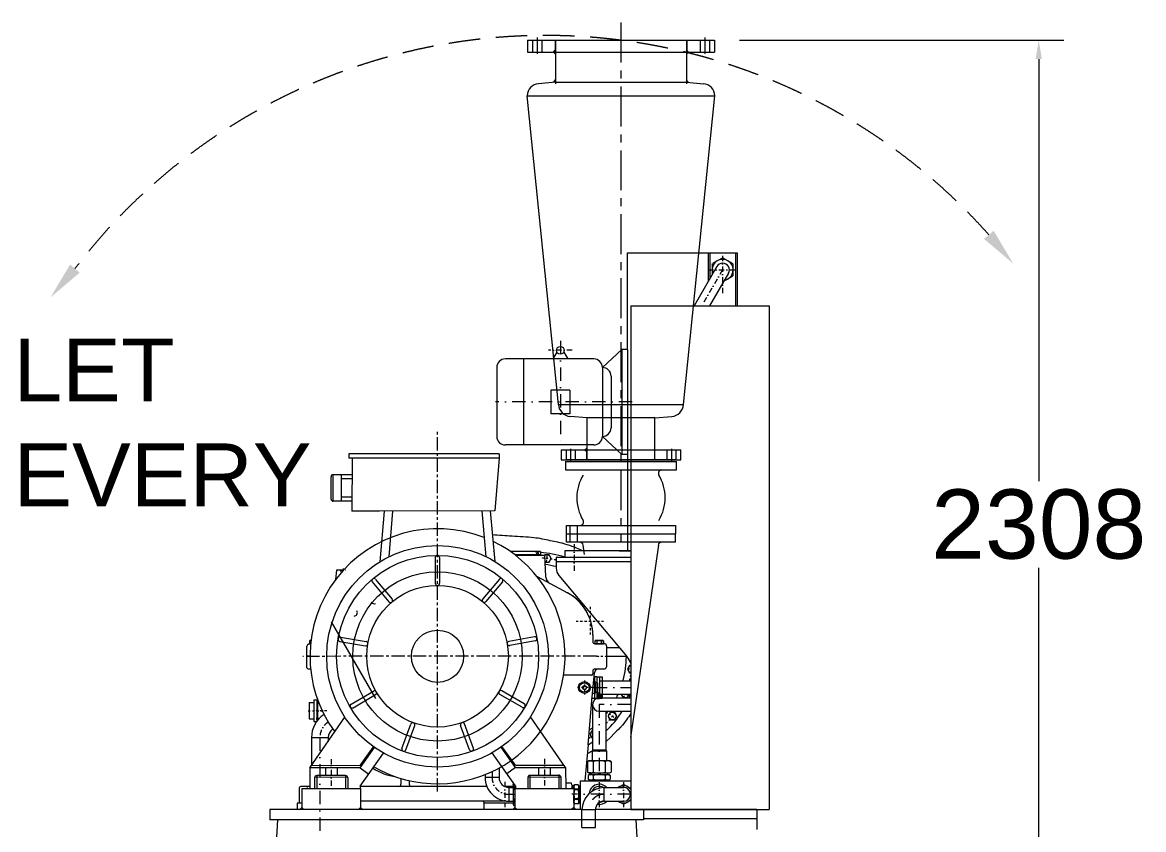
# Model space of a CAD drawing. Header units: millimetres. Extents: x 2 to 503272, y 1 to 383444.
# Drawn here: x 75564 to 143436, y 81698 to 130550 of the extents above; entities that cross this region are included whole.
import ezdxf

# ---------------------------------------------------------------- set-up
doc = ezdxf.new("R2010")
doc.units = ezdxf.units.MM
doc.header["$LTSCALE"] = 25.4
for name, pattern in [('ACAD_ISO02W100', [15, 12, -3]), ('CENTER', [50.8, 31.75, -6.35, 6.35, -6.35]), ('DASHDOT', [25.4, 12.7, -6.35, 0, -6.35]), ('DASHED', [0.75, 0.5, -0.25]), ('虚线', [2, 1, -1])]:
    doc.linetypes.add(name, pattern=pattern)
doc.layers.get('Defpoints').update_dxf_attribs({"lineweight": 5})
for name, color, linetype, lineweight in [('CAXA1', 5, 'CENTER', 5), ('CAXA3', 7, 'Continuous', 5), ('EB0', 7, 'Continuous', 5), ('EB0_1', 7, 'Continuous', 5), ('剖面线层', 4, 'Continuous', 5), ('虚线层', 6, 'ACAD_ISO02W100', 5)]:
    doc.layers.add(name, color=color, linetype=linetype, lineweight=lineweight)
doc.styles.add('Roman', font='arial.ttf')
doc.styles.get("Standard").update_dxf_attribs({"font": 'arial.ttf'})
doc.dimstyles.new('ISO-25', dxfattribs={"dimscale": 30, "dimtxt": 38.1, "dimasz": 38.1, "dimexe": 50.8, "dimexo": 50.8, "dimgap": 15.875, "dimtad": 1, "dimtih": 1, "dimtoh": 1, "dimdec": 1, "dimlfac": 0.03937, "dimdsep": 46, "dimtxsty": 'Standard', "dimcen": 63.5, "dimclrd": 7, "dimclre": 7, "dimclrt": 7, "dimadec": 0, "dimazin": 0, "dimtfac": 1, "dimtdec": 1, "dimtmove": 0, "dimatfit": 3, "dimfxl": 25.4, "dimlwd": 5, "dimlwe": 5, "dimarcsym": 0})
pattern_1 = [(135, (-315856.8, -884278.067), (-12.69999998, -12.69999998), [])]
pattern_2 = [(225, (-315856.8, -884278.067), (12.69999998, -12.69999998), [])]

# ---------------------------------------------------------------- blocks, each defined once
blk = doc.blocks.new('*D51')
at = {"color": 7, "linetype": 'Continuous', "lineweight": 5, "transparency": 16777216}
for p, q in [((118975, 129470), (138613, 129470)), ((137089, 128327), (137089, 102778)), ((137089, 71995), (137089, 97543)), ((122685, 70852), (138613, 70852))]:
    blk.add_line(p, q, dxfattribs=at)
at = {"color": 7, "transparency": 16777216}
for points in [[(136899, 128327), (137280, 128327), (137089, 129470)], [(136899, 71995), (137280, 71995), (137089, 70852)]]:
    blk.add_solid(points, dxfattribs=at)
at = {"layer": 'Defpoints', "color": 0, "transparency": 16777216}
for p in [(117451, 129470), (137089, 129470), (121161, 70852)]:
    blk.add_point(p, dxfattribs=at)
at = {"color": 7, "lineweight": 5, "transparency": 16777216, "insert": (137089, 100161), "char_height": 4191, "attachment_point": 5, "style": 'Roman'}
blk.add_mtext('2308', dxfattribs=at)

msp = doc.modelspace()

# ---------------------------------------------------------------- hatches: boundary and pattern name
at = {"lineweight": 5}
h = msp.add_hatch(dxfattribs=at)
h.set_pattern_fill('JIS_WOOD', scale=25.4, angle=-90, style=0)
h.set_pattern_definition([(44.9992058, (565392.329, -853828.332), (12.69982394, -12.70017602), [])])
h.paths.add_polyline_path([(110275.92, 90550.93), (110284.81, 90519.18), (110216.23, 90519.18), (110225.12, 90550.93)])
h = msp.add_hatch(dxfattribs=at)
h.set_pattern_fill('JIS_WOOD', scale=25.4, style=0)
h.set_pattern_definition([(314.9992058, (565392.329, -853828.332), (-12.70017602, -12.69982394), [])])
h.paths.add_polyline_path([(110216.23, 90519.18), (110225.12, 90550.93), (110275.92, 90550.93), (110284.81, 90519.18)])
h = msp.add_hatch(dxfattribs=at)
h.set_pattern_fill('JIS_WOOD', scale=20.32, angle=-15, style=0)
h.set_pattern_definition([(329.9992058, (566396.726, -844865.862), (-7.18437737, -12.44330829), [])])
h.paths.add_polyline_path([(110275.92, 90550.93), (110275.92, 90614.43), (110225.12, 90614.43), (110225.12, 90550.93)])
h = msp.add_hatch(dxfattribs=at)
h.set_pattern_fill('JIS_WOOD', scale=25.4, angle=-90, style=0)
h.set_pattern_definition([(315, (565405.416, 1034415.89), (12.69999998, 12.69999998), [])])
h.paths.add_polyline_path([(110275.91, 90042.93), (110284.8, 90074.68), (110216.22, 90074.68), (110225.11, 90042.93)])
h = msp.add_hatch(dxfattribs=at)
h.set_pattern_fill('JIS_WOOD', scale=25.4, style=0)
h.set_pattern_definition([(45, (565405.416, 1034415.89), (-12.69999998, 12.69999998), [])])
h.paths.add_polyline_path([(110216.22, 90074.68), (110225.11, 90042.93), (110275.91, 90042.93), (110284.8, 90074.68)])
h = msp.add_hatch(dxfattribs=at)
h.set_pattern_fill('JIS_WOOD', scale=20.32, angle=-15, style=0)
h.set_pattern_definition([(30, (566409.689, 1025453.406), (-7.18420488, 12.44340787), [])])
h.paths.add_polyline_path([(110275.91, 90042.93), (110225.11, 90042.93), (110225.11, 89979.43), (110275.91, 89979.43)])
at = {"layer": '剖面线层', "lineweight": 5}
h = msp.add_hatch(dxfattribs=at)
h.set_pattern_fill('JIS_WOOD', scale=25.4, style=0)
h.set_pattern_definition([(45, (-910211.466, 578665.383), (-12.69999998, 12.69999998), [])])
edge = h.paths.add_edge_path()
edge.add_ellipse((110371.82, 89836.27), major_axis=(0, 32.09), ratio=0.77947229, start_angle=270.0000145, end_angle=449.6843322)
edge.add_line((110346.8, 89836.45), (110346.8, 89836.09))
edge.add_ellipse((110371.82, 89836.27), major_axis=(0, 32.09), ratio=0.77947229, start_angle=90.3156678, end_angle=179.9979019)
edge.add_line((110371.82, 89804.18), (110371.82, 89804.18))
edge.add_ellipse((110371.82, 89836.27), major_axis=(0, 32.09), ratio=0.77947229, start_angle=180.0000006, end_angle=269.9965334)
edge.add_line((110396.83, 89836.27), (110396.83, 89836.27))
h = msp.add_hatch(dxfattribs=at)
h.set_pattern_fill('JIS_WOOD', scale=25.4, angle=90, style=0)
h.set_pattern_definition([(135, (-910211.466, 578665.383), (-12.69999998, -12.69999998), [])])
edge = h.paths.add_edge_path()
edge.add_ellipse((110371.82, 89836.27), major_axis=(0, 32.09), ratio=0.77947229, start_angle=270.0000145, end_angle=449.6843322)
edge.add_line((110346.8, 89836.45), (110346.8, 89836.09))
edge.add_ellipse((110371.82, 89836.27), major_axis=(0, 32.09), ratio=0.77947229, start_angle=90.3156678, end_angle=179.9979019)
edge.add_line((110371.82, 89804.18), (110371.82, 89804.18))
edge.add_ellipse((110371.82, 89836.27), major_axis=(0, 32.09), ratio=0.77947229, start_angle=180.0000006, end_angle=269.9965334)
edge.add_line((110396.83, 89836.27), (110396.83, 89836.27))
h = msp.add_hatch(dxfattribs=at)
h.set_pattern_fill('JIS_WOOD', scale=76.2, style=0)
h.set_pattern_definition([(45, (-910211.466, 578665.383), (-38.1, 38.1), [])])
edge = h.paths.add_edge_path()
edge.add_spline(control_points=[(110651.6, 89808.65), (110631.87, 89820.23), (110580.08, 89855.48), (110517.42, 89971.89), (110410.29, 89973.32), (110346.8, 89974.17)], knot_values=[0, 0, 0, 0, 2.68743787, 7.40488681, 14.26680853, 14.26680853, 14.26680853, 14.26680853], degree=3, periodic=0)
edge.add_line((110346.8, 89974.17), (110346.8, 89900.7))
edge.add_line((110346.8, 89900.7), (110389.21, 89900.69))
edge.add_arc((110389.21, 89893.07), 7.62, -0.0013454, 89.9986546, ccw=False)
edge.add_line((110396.83, 89893.07), (110396.83, 89811.8))
edge.add_arc((110389.21, 89811.8), 7.62, 269.9986546, 359.9986546, ccw=False)
edge.add_line((110389.21, 89804.18), (110346.8, 89804.18))
edge.add_line((110346.8, 89804.18), (110346.8, 89650.26))
edge.add_line((110346.8, 89650.26), (110651.6, 89650.26))
edge.add_line((110651.6, 89650.26), (110651.6, 89808.65))
h = msp.add_hatch(dxfattribs=at)
h.set_pattern_fill('JIS_WOOD', scale=25.4, angle=90, style=0)
h.set_pattern_definition(pattern_1)
h.paths.add_polyline_path([(93455.68, 89318.58), (93446.79, 89350.33), (93395.99, 89350.33), (93387.1, 89318.58)])
h = msp.add_hatch(dxfattribs=at)
h.set_pattern_fill('JIS_WOOD', scale=25.4, angle=180, style=0)
h.set_pattern_definition(pattern_2)
h.paths.add_polyline_path([(93395.99, 89350.33), (93387.1, 89318.58), (93455.68, 89318.58), (93446.79, 89350.33)])
h = msp.add_hatch(dxfattribs=at)
h.set_pattern_fill('JIS_WOOD', scale=25.4, angle=90, style=0)
h.set_pattern_definition(pattern_1)
h.paths.add_polyline_path([(93395.99, 89350.33), (93446.79, 89350.33), (93446.79, 89426.53), (93395.99, 89426.53)])
h = msp.add_hatch(dxfattribs=at)
h.set_pattern_fill('JIS_WOOD', scale=25.4, angle=90, style=0)
h.set_pattern_definition(pattern_1)
h.paths.add_polyline_path([(93446.79, 88435.93), (93455.68, 88467.68), (93387.1, 88467.68), (93395.99, 88435.93)])
h = msp.add_hatch(dxfattribs=at)
h.set_pattern_fill('JIS_WOOD', scale=25.4, angle=180, style=0)
h.set_pattern_definition(pattern_2)
h.paths.add_polyline_path([(93387.1, 88467.68), (93395.99, 88435.93), (93446.79, 88435.93), (93455.68, 88467.68)])
h = msp.add_hatch(dxfattribs=at)
h.set_pattern_fill('JIS_WOOD', scale=25.4, angle=90, style=0)
h.set_pattern_definition(pattern_1)
h.paths.add_polyline_path([(93446.79, 88435.93), (93395.99, 88435.93), (93395.99, 88359.73), (93446.79, 88359.73)])

# ---------------------------------------------------------------- linework, layer by layer
at = {"color": 7, "lineweight": 5}
for p, q in [((106148.32, 129469.51), (117451.32, 129469.51)), ((106148.32, 129469.51), (106148.32, 128758.31)), ((106440.42, 129469.51), (106440.42, 128758.31)), ((106719.82, 129630.47), (106719.82, 128641.89)), ((106999.22, 129469.51), (106999.22, 128758.31)), ((107812.02, 129469.51), (107812.02, 128859.91)), ((107837.42, 129469.51), (107837.42, 126827.52)), ((108180.31, 129469.51), (115419.31, 129469.51)), ((115762.22, 129469.51), (115762.22, 126827.52)), ((115787.62, 129469.51), (115787.62, 128859.91)), ((116600.42, 129469.51), (116600.42, 128758.31)), ((116879.82, 129630.47), (116879.82, 128641.89)), ((117159.22, 129469.51), (117159.22, 128758.31)), ((117451.32, 129469.51), (117451.32, 128758.31)), ((106148.32, 128758.31), (117451.32, 128758.31)), ((107710.42, 128758.31), (107837.42, 128885.31)), ((107710.42, 128758.31), (107837.42, 128631.31)), ((115889.22, 128758.31), (115762.22, 128885.31)), ((115889.22, 128758.31), (115762.22, 128631.31)), ((107837.42, 126929.51), (106812.69, 126839.86)), ((107710.9, 126918.44), (107837.42, 127069.22)), ((107710.9, 126918.44), (107837.42, 127069.22)), ((107836.85, 126928.97), (115879.47, 126929.48)), ((115888.73, 126918.44), (115762.22, 127069.22)), ((115888.73, 126918.44), (115762.22, 127069.22)), ((115888.73, 126918.44), (115762.22, 127069.22)), ((115888.73, 126918.44), (115762.22, 127069.22)), ((115762.22, 126929.51), (116786.95, 126839.86)), ((107837.42, 126827.91), (107841.85, 126827.91)), ((115762.22, 126827.91), (115757.78, 126827.91)), ((115762.22, 126827.91), (115757.78, 126827.91)), ((108022.97, 107421.99), (106117.95, 126116.71)), ((106117.95, 126116.71), (117481.68, 126116.71)), ((115576.68, 107422.31), (117481.68, 126116.71)), ((117925.41, 116292.02), (117979.74, 116292.02)), ((117600.62, 115777.67), (116226.25, 113397.18)), ((117317.57, 115909.72), (117344.74, 115956.78)), ((118560.41, 115956.78), (118587.57, 115909.72)), ((118304.53, 115371.27), (117164.79, 113397.18)), ((118587.57, 115239.23), (118560.41, 115192.17)), ((112393.75, 113397.18), (112393.75, 82917.18)), ((112393.75, 113397.18), (120775.74, 113397.18)), ((120775.74, 113397.18), (120775.74, 82917.18)), ((108022.96, 107421.99), (115576.68, 107422.31)), ((109742.41, 106609.51), (108717.68, 106699.16)), ((113857.21, 106609.51), (109742.41, 106609.51)), ((109742.41, 104069.51), (109742.41, 106609.51)), ((113857.21, 106711.11), (113852.77, 106711.11)), ((113857.21, 106609.51), (114881.94, 106699.16)), ((113857.21, 104069.51), (113857.21, 106609.51)), ((108180.31, 104679.11), (108180.31, 104069.51)), ((108180.31, 104679.11), (115419.31, 104679.11)), ((108472.41, 104679.11), (108472.41, 104069.51)), ((108751.81, 104744.29), (108751.81, 103993.31)), ((109031.21, 104679.11), (109031.21, 104069.51)), ((109615.41, 104679.11), (109742.41, 104806.11)), ((109615.41, 104679.11), (109742.41, 104552.11)), ((109717.01, 104577.51), (109717.01, 104069.51)), ((114568.41, 104679.11), (114568.41, 104069.51)), ((115127.21, 104679.11), (115127.21, 104069.51)), ((115419.31, 104069.51), (115419.31, 104679.11)), ((95315.68, 104448.78), (95314.94, 104175.79)), ((104428.76, 104175.79), (95314.94, 104175.79)), ((104428.2, 104444.55), (95315.68, 104448.78)), ((95518.14, 104175.79), (95509.51, 100977.09)), ((104428.76, 104175.79), (104162.85, 100981.93)), ((104428.2, 104444.55), (104428.76, 104175.79)), ((108180.31, 104069.51), (115419.31, 104069.51)), ((108434.31, 103971.81), (115165.31, 103971.81)), ((108434.31, 103971.81), (108434.31, 103463.81)), ((115101.81, 104069.51), (108497.81, 104069.51)), ((115165.31, 103463.81), (115165.31, 103971.81)), ((95515.45, 103176.8), (94372.71, 103176.89)), ((94375.54, 101570.37), (94374.01, 103176.89)), ((94882, 101570.4), (94882.01, 103176.85)), ((108434.31, 103463.81), (115165.31, 103463.81)), ((94248.53, 101697.1), (94245.7, 103049.62)), ((95515.42, 102922.8), (94882.01, 102922.85)), ((95511.1, 101824.44), (94882, 101824.4)), ((95511.11, 101570.44), (94375.54, 101570.37)), ((97176.66, 100977.09), (95509.51, 100977.09)), ((104162.85, 100981.93), (97176.66, 100977.09)), ((97464.98, 100977.09), (97204.62, 97909.53)), ((97974.04, 100977.64), (97739.34, 98202.8)), ((103378.3, 100981.39), (103624.76, 98215.13)), ((103888.28, 100981.74), (104160.71, 97924.09)), ((108497.81, 100107.11), (115101.81, 100107.11)), ((108497.81, 99599.11), (108497.81, 100107.11)), ((108713.71, 99599.11), (108713.71, 100107.11)), ((109170.91, 99599.11), (109170.91, 100107.11)), ((115101.81, 100107.11), (115101.81, 99599.11)), ((108497.81, 99091.11), (108497.81, 99599.11)), ((108497.81, 99599.11), (115101.81, 99599.11)), ((108497.81, 99599.11), (115101.81, 99599.11)), ((115101.81, 99091.11), (108497.81, 99095.01)), ((108713.71, 99091.11), (108713.71, 99599.11)), ((109170.91, 99091.11), (109170.91, 99599.11)), ((115101.81, 99091.11), (115101.81, 99599.11)), ((104068.98, 98567.95), (104116.25, 98542.47)), ((106917.66, 98537.95), (105087.89, 98537.95)), ((106917.66, 98537.95), (106917.66, 98334.75)), ((109585.98, 98351.52), (109503.34, 98917.28)), ((112393.75, 87262.6), (114096.28, 98917.28)), ((100556.42, 98174.08), (100559.37, 96600.17)), ((100810.29, 98168.42), (100813.36, 96602.05)), ((106917.66, 98334.75), (105367.97, 98334.75)), ((107171.66, 98283.95), (105434.04, 98283.95)), ((106917.66, 98334.75), (106917.66, 98283.95)), ((107171.66, 98283.95), (107238.03, 97017.52)), ((94573.26, 97394.95), (94525.53, 96831.75)), ((94992.89, 97394.95), (94573.26, 97394.95)), ((95132.06, 97394.95), (95106.66, 97394.95)), ((96740.94, 96684.73), (97754.9, 95480.94)), ((96939.06, 96843.58), (97948.26, 95645.64)), ((104436.58, 96862.45), (103427.15, 95654.86)), ((104627.41, 96694.92), (103622.92, 95493.04)), ((106716.04, 97021.78), (108557.54, 96029.25)), ((94261.16, 94267.43), (96929.41, 89637.44)), ((110070.11, 93820.94), (110070.02, 93820.94)), ((92939.66, 93122.23), (92937.69, 93120.98)), ((92937.69, 93120.98), (92937.69, 93120.98)), ((92937.69, 93120.98), (92937.69, 92949.95)), ((92937.69, 93120.98), (92937.69, 92949.95)), ((92941.65, 93123.43), (92939.66, 93122.23)), ((92943.66, 93124.6), (92941.65, 93123.43)), ((92945.69, 93125.73), (92943.66, 93124.6)), ((92947.74, 93126.82), (92945.69, 93125.73)), ((92949.82, 93127.87), (92947.74, 93126.82)), ((92951.91, 93128.88), (92949.82, 93127.87)), ((92954.03, 93129.85), (92951.91, 93128.88)), ((92956.16, 93130.78), (92954.03, 93129.85)), ((92958.31, 93131.66), (92956.16, 93130.78)), ((92960.47, 93132.51), (92958.31, 93131.66)), ((92962.65, 93133.32), (92960.47, 93132.51)), ((92964.85, 93134.08), (92962.65, 93133.32)), ((92967.06, 93134.8), (92964.85, 93134.08)), ((92969.28, 93135.48), (92967.06, 93134.8)), ((92971.52, 93136.12), (92969.28, 93135.48)), ((92973.77, 93136.71), (92971.52, 93136.12)), ((92976.03, 93137.26), (92973.77, 93136.71)), ((92978.3, 93137.77), (92976.03, 93137.26)), ((92980.57, 93138.23), (92978.3, 93137.77)), ((92982.86, 93138.65), (92980.57, 93138.23)), ((92985.16, 93139.03), (92982.86, 93138.65)), ((92987.46, 93139.36), (92985.16, 93139.03)), ((92989.76, 93139.65), (92987.46, 93139.36)), ((92992.08, 93139.89), (92989.76, 93139.65)), ((92994.39, 93140.09), (92992.08, 93139.89)), ((92996.71, 93140.25), (92994.39, 93140.09)), ((92999.04, 93140.36), (92996.71, 93140.25)), ((93001.36, 93140.43), (92999.04, 93140.36)), ((93003.68, 93140.45), (93001.36, 93140.43)), ((93032.03, 93140.45), (93003.68, 93140.45)), ((93003.68, 93140.45), (93003.68, 93140.45)), ((93003.68, 93140.45), (93032.03, 93140.45)), ((94775.46, 93091.28), (96325.97, 92820.89)), ((94825.12, 93340.31), (96368.22, 93071.34)), ((106565.85, 93363.56), (105016.36, 93087.34)), ((106604.36, 93112.57), (105062.32, 92837.54)), ((110092.66, 93482.38), (110092.66, 93203.95)), ((110092.66, 93203.95), (110092.66, 93076.95)), ((110211.68, 93122.23), (110209.72, 93120.99)), ((110209.72, 93120.99), (110209.72, 93120.99)), ((110209.72, 93120.99), (110209.72, 92949.95)), ((110209.72, 93120.99), (110209.72, 92949.95)), ((110213.67, 93123.44), (110211.68, 93122.23)), ((110215.68, 93124.61), (110213.67, 93123.44)), ((110217.71, 93125.73), (110215.68, 93124.61)), ((110219.77, 93126.82), (110217.71, 93125.73)), ((110221.84, 93127.87), (110219.77, 93126.82)), ((110223.94, 93128.88), (110221.84, 93127.87)), ((110226.05, 93129.85), (110223.94, 93128.88)), ((110228.18, 93130.78), (110226.05, 93129.85)), ((110230.33, 93131.67), (110228.18, 93130.78)), ((110232.49, 93132.52), (110230.33, 93131.67)), ((110234.68, 93133.32), (110232.49, 93132.52)), ((110236.87, 93134.09), (110234.68, 93133.32)), ((110239.08, 93134.81), (110236.87, 93134.09)), ((110241.31, 93135.49), (110239.08, 93134.81)), ((110243.54, 93136.12), (110241.31, 93135.49)), ((110245.79, 93136.72), (110243.54, 93136.12)), ((110248.05, 93137.27), (110245.79, 93136.72)), ((110250.32, 93137.77), (110248.05, 93137.27)), ((110252.6, 93138.24), (110250.32, 93137.77)), ((110254.88, 93138.66), (110252.6, 93138.24)), ((110257.18, 93139.03), (110254.88, 93138.66)), ((110259.48, 93139.37), (110257.18, 93139.03)), ((110261.79, 93139.66), (110259.48, 93139.37)), ((110264.1, 93139.9), (110261.79, 93139.66)), ((110266.42, 93140.1), (110264.1, 93139.9)), ((110268.74, 93140.25), (110266.42, 93140.1)), ((110271.06, 93140.37), (110268.74, 93140.25)), ((110273.38, 93140.43), (110271.06, 93140.37)), ((110275.71, 93140.45), (110273.38, 93140.43)), ((110473.68, 93140.45), (110275.71, 93140.45)), ((110275.71, 93140.45), (110275.71, 93140.45)), ((110275.71, 93140.45), (110671.65, 93140.45)), ((110341.7, 93120.99), (110341.7, 92949.95)), ((110671.65, 93140.45), (110473.68, 93140.45)), ((110605.66, 93120.99), (110605.66, 92949.95)), ((110673.98, 93140.43), (110671.65, 93140.45)), ((110671.65, 93140.45), (110671.65, 93140.45)), ((110676.3, 93140.37), (110673.98, 93140.43)), ((110678.63, 93140.25), (110676.3, 93140.37)), ((110680.95, 93140.1), (110678.63, 93140.25)), ((110683.26, 93139.9), (110680.95, 93140.1)), ((110685.57, 93139.66), (110683.26, 93139.9)), ((110687.88, 93139.37), (110685.57, 93139.66)), ((110690.18, 93139.03), (110687.88, 93139.37)), ((110692.48, 93138.66), (110690.18, 93139.03)), ((110694.76, 93138.24), (110692.48, 93138.66)), ((110697.04, 93137.77), (110694.76, 93138.24)), ((110699.31, 93137.27), (110697.04, 93137.77)), ((110701.57, 93136.72), (110699.31, 93137.27)), ((110703.82, 93136.12), (110701.57, 93136.72)), ((110706.05, 93135.49), (110703.82, 93136.12)), ((110708.28, 93134.81), (110706.05, 93135.49)), ((110710.49, 93134.09), (110708.28, 93134.81)), ((110712.68, 93133.32), (110710.49, 93134.09)), ((110714.87, 93132.52), (110712.68, 93133.32)), ((110717.03, 93131.67), (110714.87, 93132.52)), ((110719.18, 93130.78), (110717.03, 93131.67)), ((110721.31, 93129.85), (110719.18, 93130.78)), ((110723.42, 93128.88), (110721.31, 93129.85)), ((110725.52, 93127.87), (110723.42, 93128.88)), ((110727.59, 93126.82), (110725.52, 93127.87)), ((110729.65, 93125.73), (110727.59, 93126.82)), ((110731.68, 93124.61), (110729.65, 93125.73)), ((110733.69, 93123.44), (110731.68, 93124.61)), ((110735.68, 93122.23), (110733.69, 93123.44)), ((110737.64, 93120.99), (110735.68, 93122.23)), ((110737.64, 92949.95), (110737.64, 93120.99)), ((110737.64, 93120.99), (110737.64, 93120.99)), ((110737.64, 93120.99), (110737.64, 92949.95)), ((92757.23, 92695.93), (92757.26, 92187.92)), ((92937.69, 92949.95), (92937.69, 92949.95)), ((92937.69, 92949.95), (93010.75, 92949.95)), ((92937.69, 92949.95), (93010.75, 92949.95)), ((110209.72, 92949.95), (110209.72, 92949.95)), ((110209.72, 92949.95), (110321.28, 92949.95)), ((110209.72, 92949.95), (110737.64, 92949.95)), ((110791.26, 92949.95), (110219.66, 92949.95)), ((110321.28, 92949.95), (110321.28, 92949.95)), ((110321.28, 92949.95), (110626.08, 92949.95)), ((110626.08, 92949.95), (110626.08, 92949.95)), ((110626.08, 92949.95), (110737.64, 92949.95)), ((110737.64, 92949.95), (110737.64, 92949.95)), ((110918.26, 92822.95), (110918.26, 92187.95)), ((110918.26, 92822.95), (110918.26, 92187.95)), ((111722.74, 92695.95), (110918.26, 92695.95)), ((111722.74, 92695.95), (110918.26, 92695.95)), ((92757.26, 92187.94), (92757.26, 91552.94)), ((92973.06, 92187.93), (92757.26, 92187.93)), ((110918.26, 92187.94), (110918.26, 91552.91)), ((110918.26, 92187.94), (112149.02, 92187.94)), ((92884.26, 91425.94), (93010.75, 91425.94)), ((110016.51, 91044.94), (108346.18, 91044.94)), ((110041.56, 89514.78), (110188.48, 91194.08)), ((110092.71, 91298.91), (110092.71, 91121.14)), ((110219.71, 91425.91), (110791.26, 91425.91)), ((109483.16, 90354.64), (109584.76, 90413.78)), ((109483.16, 90354.64), (109483.16, 90239.24)), ((109584.76, 90413.78), (109686.36, 90354.64)), ((109686.36, 90354.64), (109686.36, 90239.24)), ((110219.8, 90652.79), (110141.51, 90657.18)), ((110346.8, 90943.61), (110166.57, 90943.61)), ((110203.04, 90929.64), (110203.04, 89636.3)), ((110216.23, 90519.18), (110225.12, 90550.93)), ((110284.81, 90519.18), (110216.23, 90519.18)), ((110219.8, 90652.79), (110219.8, 89941.59)), ((110275.92, 90614.43), (110225.12, 90614.43)), ((110225.12, 90614.43), (110225.12, 90550.93)), ((110225.12, 90550.93), (110275.92, 90550.93)), ((110275.91, 90589.29), (110275.91, 90005.09)), ((110275.92, 90614.43), (110275.92, 90550.93)), ((110377.52, 90589.29), (110275.92, 90589.29)), ((110284.81, 90519.18), (110275.92, 90550.93)), ((110346.8, 90943.61), (110346.8, 90589.29)), ((110346.8, 90943.61), (110651.6, 90943.61)), ((110377.52, 90589.29), (110377.52, 90005.09)), ((110507.84, 90929.64), (110507.84, 89636.29)), ((112393.73, 90689.37), (110507.84, 90689.37)), ((110651.6, 90943.61), (110651.6, 89650.26)), ((95457.6, 89297.84), (96812.58, 90083.69)), ((95579.63, 89075.15), (96941.2, 89864.67)), ((105816.09, 89097.56), (104458.04, 89878.09)), ((105947.93, 89314.59), (104583.4, 90098.99)), ((109483.16, 90239.24), (109584.76, 90180.1)), ((109584.76, 90180.1), (109686.36, 90239.24)), ((110041.56, 89514.77), (110064.34, 89775.15)), ((110053.42, 89650.26), (110346.8, 89650.26)), ((110219.8, 89941.59), (110077.6, 89926.67)), ((110203.04, 89636.3), (110507.84, 89636.3)), ((110284.8, 90074.68), (110216.22, 90074.68)), ((110216.22, 90074.68), (110225.11, 90042.93)), ((110225.11, 90042.93), (110275.91, 90042.93)), ((110225.11, 89979.43), (110225.11, 90042.93)), ((110275.91, 89979.43), (110225.11, 89979.43)), ((110284.8, 90074.68), (110275.91, 90042.93)), ((110275.91, 89979.43), (110275.91, 90042.93)), ((110377.52, 90005.09), (110275.92, 90005.09)), ((110389.21, 89900.69), (110346.79, 89900.7)), ((110389.21, 89804.18), (110346.79, 89804.18)), ((110346.8, 90005.09), (110346.8, 89650.26)), ((110346.8, 89650.26), (110651.6, 89650.26)), ((110396.83, 89811.8), (110396.83, 89893.07)), ((110470.91, 89673.36), (112393.73, 89673.36)), ((112393.73, 89876.57), (110507.84, 89876.57)), ((92929.9, 89382.08), (92929.9, 88404.18)), ((92929.9, 89382.08), (93209.3, 89382.08)), ((93209.3, 89553.53), (93387.1, 89553.53)), ((93209.3, 89553.53), (93209.3, 88404.18)), ((93387.1, 89553.53), (93387.1, 88499.43)), ((93395.99, 89350.33), (93387.1, 89318.58)), ((93387.1, 89318.58), (93455.68, 89318.58)), ((93387.1, 89286.83), (93455.68, 89286.83)), ((93395.99, 89426.53), (93446.79, 89426.53)), ((93395.99, 89426.53), (93395.99, 89350.33)), ((93395.99, 89350.33), (93446.79, 89350.33)), ((93446.79, 89426.53), (93446.79, 89350.33)), ((93446.79, 89350.33), (93455.68, 89318.58)), ((93455.68, 89286.83), (93455.68, 89500.87)), ((93455.68, 88499.43), (93455.68, 89318.58)), ((109805.64, 86818.22), (110041.56, 89514.77)), ((110077.1, 89266.93), (110077.13, 86498.3)), ((92929.9, 88404.18), (93209.3, 88404.18)), ((92964.3, 85433.35), (95090.1, 88493.47)), ((93209.3, 88404.18), (93209.3, 88232.73)), ((93387.1, 88499.43), (93455.68, 88499.43)), ((93387.1, 88499.43), (93387.1, 88474.03)), ((93387.1, 88474.03), (93387.1, 88248.14)), ((93387.1, 88467.68), (93455.68, 88467.68)), ((93395.99, 88435.93), (93387.1, 88467.68)), ((93395.99, 88435.93), (93446.79, 88435.93)), ((93395.99, 88359.73), (93395.99, 88435.93)), ((93395.99, 88359.73), (93446.79, 88359.73)), ((93446.79, 88435.93), (93455.68, 88467.68)), ((93446.79, 88359.73), (93446.79, 88435.93)), ((93455.68, 88358.94), (93455.68, 88499.43)), ((93455.68, 88467.68), (93455.68, 88499.43)), ((93455.68, 88352.56), (93455.68, 88334.27)), ((93455.69, 88466.86), (93455.69, 88334.27)), ((108450.33, 85462.42), (106313.05, 88514.55)), ((110483.5, 88860.56), (112393.73, 88860.56)), ((110889.9, 88860.56), (110889.89, 86498.3)), ((93209.3, 88232.73), (93375.79, 88232.73)), ((98540.56, 86607.68), (99073.4, 88080.64)), ((98777.18, 86515.53), (99312.71, 87995.53)), ((102631.44, 86528.58), (102092.83, 87999.44)), ((102871.94, 86610.09), (102330.85, 88088.07)), ((93061.07, 87262.86), (94075.83, 87262.86)), ((93061.07, 87262.86), (93061.07, 85572.66)), ((94075.83, 87262.86), (94075.83, 87033.41)), ((110902.36, 87538.36), (110902.36, 87541.58)), ((96008.31, 85444.24), (96868.11, 86670.2)), ((96008.95, 85571.24), (96814.35, 86707.92)), ((96010.55, 84326.64), (97416.56, 86327.28)), ((105408.26, 84344.29), (103994.74, 86339.64)), ((105406.3, 85461.88), (104541.9, 86684.6)), ((105405.18, 85588.88), (104595.52, 86722.53)), ((109805.64, 86818.22), (109615.44, 84644.17)), ((110110.88, 86498.3), (110051.59, 86464.06)), ((110051.59, 86464.06), (110051.59, 85863.3)), ((110051.59, 86464.06), (110915.19, 86464.06)), ((110902.36, 86498.3), (110077.12, 86498.3)), ((110855.9, 86498.3), (110915.19, 86464.06)), ((110915.19, 86464.06), (110915.19, 85863.3)), ((96008.95, 85571.24), (93052.74, 85560.66)), ((105405.18, 85588.88), (108361.41, 85589.41)), ((109860.87, 85863.3), (109764.57, 85807.7)), ((109764.57, 85807.7), (109764.57, 85182.3)), ((109860.87, 85863.3), (110051.59, 85863.3)), ((111105.9, 85863.3), (109860.87, 85863.3)), ((110123.98, 85807.7), (110123.98, 85182.3)), ((110843.07, 85807.7), (110843.07, 85182.3)), ((111105.9, 85863.3), (111202.21, 85807.7)), ((111202.5, 85807.7), (111202.5, 85182.3)), ((96009.4, 85444.24), (92964.3, 85433.35)), ((92964.3, 85433.35), (92966.96, 84171.29)), ((95252.73, 84867.55), (93253.26, 84840.48)), ((93253.26, 84840.48), (93253.26, 84171.56)), ((95129.42, 84964.91), (93380.44, 84967.48)), ((93380.44, 84967.48), (93380.44, 84171.69)), ((93902.34, 85442.09), (93902.4, 84966.72)), ((94612.45, 85442.81), (94613.7, 84965.67)), ((95129.42, 84964.91), (95128.26, 84173.38)), ((95256.23, 84839.2), (95262.98, 84173.51)), ((96009.4, 85444.24), (96526.53, 85060.84)), ((103577.59, 85024.71), (103577.59, 84847.02)), ((104415.79, 84847.02), (103577.59, 84847.02)), ((104415.79, 85422.12), (104415.79, 84847.02)), ((105405.21, 85461.88), (104889.52, 85076.54)), ((105405.21, 85461.88), (108450.33, 85462.42)), ((106160.65, 84859.68), (106156.4, 84193.97)), ((106164.04, 84888.03), (108163.6, 84868.48)), ((106286.98, 84985.86), (108035.93, 84995)), ((106286.98, 84985.86), (106291.12, 84194.34)), ((106802.15, 85465.7), (106802.7, 84988.56)), ((107512.26, 85467.64), (107513.99, 84992.28)), ((108035.93, 84995), (108038.92, 84199.21)), ((108163.6, 84868.48), (108166.11, 84199.56)), ((108450.33, 85462.42), (108452.41, 84200.36)), ((109860.87, 85126.7), (109764.57, 85182.3)), ((109899.19, 85025.1), (109815.37, 84976.7)), ((109815.37, 84976.7), (109815.37, 84743.29)), ((109988.09, 85126.7), (109860.87, 85126.7)), ((109860.87, 85126.7), (111105.9, 85126.7)), ((109988.09, 85025.1), (109899.19, 85025.1)), ((109899.19, 85025.1), (111067.59, 85025.1)), ((109988.09, 85126.7), (109988.09, 85025.1)), ((110123.98, 84976.7), (110123.98, 84743.29)), ((110843.07, 84976.7), (110843.07, 84743.29)), ((110978.69, 85126.7), (110978.69, 85025.1)), ((111067.59, 85025.1), (111151.41, 84976.7)), ((111151.41, 84976.7), (111151.41, 84743.29)), ((92344.54, 83297.96), (92344.54, 84237.76)), ((92966.66, 84313.96), (92420.74, 84313.96)), ((96010.7, 84174.24), (92966.96, 84171.29)), ((96010.55, 84326.64), (96010.7, 84174.24)), ((103680.26, 84313.96), (96010.56, 84313.96)), ((98472.26, 84739.57), (98472.26, 84440.96)), ((98980.26, 84659.07), (98980.26, 84440.96)), ((105408.34, 84313.96), (104744.1, 84313.96)), ((105012.69, 84250.12), (105012.69, 83411.92)), ((105012.69, 84250.12), (105012.69, 84250.12)), ((105012.69, 84250.12), (105263.88, 84250.12)), ((105263.88, 84427.83), (105302.14, 84494.09)), ((105263.88, 84427.83), (105302.14, 84494.09)), ((105263.88, 84427.83), (105263.88, 83234.21)), ((105263.88, 84427.83), (105263.88, 83234.21)), ((105307.88, 84253.84), (105408.51, 84253.84)), ((105307.88, 84195.59), (105307.88, 84253.84)), ((105307.88, 84253.84), (105408.51, 84253.84)), ((105307.88, 84195.59), (105307.88, 84253.84)), ((105307.88, 84195.59), (105408.67, 84195.59)), ((105307.88, 84195.59), (105408.67, 84195.59)), ((105408.26, 84344.29), (105408.68, 84191.89)), ((105408.68, 84191.89), (108452.41, 84200.36)), ((108800.18, 84505.6), (108451.9, 84505.6)), ((108800.18, 84505.6), (108451.9, 84505.6)), ((108946.96, 84351.72), (108845.36, 84351.72)), ((108845.36, 84351.72), (108845.36, 84186.97)), ((108946.96, 84351.72), (108845.36, 84351.72)), ((108845.36, 84351.72), (108845.36, 84186.97)), ((108845.36, 84336.95), (108845.36, 84186.97)), ((108845.36, 84336.95), (108845.36, 84186.97)), ((108896.16, 84351.72), (108896.16, 84186.97)), ((108896.16, 84351.72), (108896.16, 84186.97)), ((108946.96, 84351.72), (108983.83, 84415.71)), ((108946.96, 84351.72), (108983.83, 84415.71)), ((108946.96, 84351.72), (108946.96, 83831.02)), ((108946.96, 84351.72), (108946.96, 83831.02)), ((109214.61, 84415.71), (108983.83, 84415.71)), ((109214.61, 84415.71), (108983.83, 84415.71)), ((109251.76, 84351.72), (109214.9, 84415.71)), ((109251.76, 84351.72), (109214.9, 84415.71)), ((109251.76, 84351.72), (109251.76, 83831.02)), ((109251.76, 84351.72), (109302.56, 84351.72)), ((109251.76, 84351.72), (109251.76, 83831.02)), ((109251.76, 84351.72), (109302.56, 84351.72)), ((109302.56, 84351.72), (109302.56, 83831.02)), ((109302.56, 84351.72), (109353.36, 84351.72)), ((109302.56, 84351.72), (109302.56, 83831.02)), ((109302.56, 84351.72), (109353.36, 84351.72)), ((109353.36, 82916.97), (109353.36, 84644.17)), ((109353.36, 84644.17), (112393.75, 84644.17)), ((109899.19, 84694.97), (109815.37, 84743.36)), ((111067.59, 84694.97), (109899.19, 84694.97)), ((110000.87, 84696.78), (110000.87, 84644.17)), ((110780.93, 84237.76), (111962.08, 84237.76)), ((110780.93, 83424.96), (110780.93, 84237.76)), ((110966.07, 84696.79), (110966.07, 84644.17)), ((111067.59, 84694.97), (111151.41, 84743.36)), ((111927.2, 84415.57), (111986.27, 84415.57)), ((108946.96, 83310.32), (108946.96, 83831.02)), ((108946.96, 83310.32), (108946.96, 83831.02)), ((108983.83, 84145.56), (108983.83, 84098.03)), ((109215.93, 84145.56), (108983.83, 84145.56)), ((108983.83, 84145.56), (108983.83, 84098.03)), ((109215.93, 84145.56), (108983.83, 84145.56)), ((109215.93, 84098.03), (108983.83, 84098.03)), ((109215.93, 84098.03), (108983.83, 84098.03)), ((108983.83, 83516.48), (108983.83, 83564.01)), ((109215.93, 83564.01), (108983.83, 83564.01)), ((108983.83, 83516.48), (108983.83, 83564.01)), ((109215.93, 83564.01), (108983.83, 83564.01)), ((109215.93, 83516.48), (108983.83, 83516.48)), ((109215.93, 83516.48), (108983.83, 83516.48)), ((109214.9, 84145.56), (109214.9, 84098.03)), ((109214.9, 84145.56), (109214.9, 84098.03)), ((109214.9, 83516.48), (109214.9, 83564.01)), ((109214.9, 83516.48), (109214.9, 83564.01)), ((109251.76, 83310.32), (109251.76, 83831.02)), ((109251.76, 83310.32), (109251.76, 83831.02)), ((109302.56, 83310.32), (109302.56, 83831.02)), ((109302.56, 83310.32), (109302.56, 83831.02)), ((92480.14, 83297.96), (92344.54, 83297.96)), ((92480.14, 83297.96), (92344.55, 83297.96)), ((104758.68, 83424.96), (96036.14, 83424.96)), ((103488.68, 83348.76), (103488.68, 83297.96)), ((105383.3, 83297.96), (103488.68, 83297.96)), ((104819.66, 83424.96), (104758.68, 83424.96)), ((105012.69, 83411.92), (105263.88, 83411.92)), ((105263.88, 83234.21), (105307.88, 83158.01)), ((105263.88, 83234.21), (105307.88, 83158.01)), ((105307.88, 83466.46), (105383.3, 83466.46)), ((105307.88, 83466.46), (105307.88, 83408.2)), ((105307.88, 83466.46), (105383.3, 83466.46)), ((105307.88, 83466.46), (105307.88, 83408.2)), ((105307.88, 83408.2), (105383.3, 83408.2)), ((105307.88, 83408.2), (105383.3, 83408.2)), ((105307.88, 83158.01), (105383.3, 83158.01)), ((105307.88, 83158.01), (105383.3, 83158.01)), ((108946.96, 83310.32), (108939.3, 83310.32)), ((108946.96, 83310.32), (108939.3, 83310.32)), ((108946.96, 83310.32), (108983.83, 83246.33)), ((108946.96, 83310.32), (108983.83, 83246.33)), ((109214.61, 83246.33), (108983.83, 83246.33)), ((109214.61, 83246.33), (108983.83, 83246.33)), ((109251.76, 83310.32), (109214.9, 83246.33)), ((109251.76, 83310.32), (109214.9, 83246.33)), ((109251.76, 83310.32), (109302.56, 83310.32)), ((109251.76, 83310.32), (109302.56, 83310.32)), ((109302.56, 83311.02), (109353.36, 83311.02)), ((109302.56, 83311.02), (109353.36, 83311.02)), ((109434.73, 81824.77), (109434.73, 82891.56)), ((110247.53, 82891.56), (109434.73, 82891.56)), ((110247.44, 81824.77), (110247.53, 82891.56)), ((110780.93, 83424.96), (111962.08, 83424.96)), ((111986.27, 83247.17), (111927.2, 83247.17)), ((112393.75, 82917.18), (120775.74, 82917.18)), ((112909.36, 82916.97), (112909.36, 82917.18)), ((109434.64, 81824.77), (110247.44, 81824.77))]:
    msp.add_line(p, q, dxfattribs=at)
at = {"color": 7, "linetype": 'DASHDOT', "lineweight": 5}
for p, q in [((117952.57, 116427.43), (117952.57, 114032.21)), ((117952.57, 115574.47), (116695.52, 113397.18)), ((117076.25, 115574.47), (118828.89, 115574.47)), ((117078.77, 115574.47), (118804.88, 115574.47)), ((108839.58, 110704.65), (107417.18, 110704.65)), ((108964.74, 98973.57), (108964.74, 97313.73)), ((94979.66, 97494.85), (94979.66, 97380.42)), ((94249.02, 85962.06), (94258.1, 84172.63)), ((107163.63, 85986.31), (107161.27, 84196.86)), ((103996.69, 85207.99), (103996.69, 84847.02)), ((104758.68, 84594.43), (104758.68, 83049.31)), ((110483.53, 84574.96), (110483.53, 83059.41)), ((111956.73, 84574.96), (111956.73, 83059.41)), ((105383.3, 83831.04), (105012.69, 83831.04))]:
    msp.add_line(p, q, dxfattribs=at)
at = {"color": 7, "linetype": 'DASHDOT', "lineweight": 5, "ltscale": 2.5}
for p, q in [((108128.38, 111277.42), (108128.38, 104849.95)), ((112474.67, 107580.45), (104202.08, 107580.45)), ((110147.68, 90296.93), (112393.73, 90296.93)), ((110483.5, 89266.94), (110483.53, 84481.62)), ((112393.73, 89266.94), (110483.5, 89266.94)), ((93569.86, 87262.86), (93569.86, 81532.02)), ((112393.75, 83831.37), (108832.3, 83831.37))]:
    msp.add_line(p, q, dxfattribs=at)
at = {"color": 7, "linetype": '虚线', "lineweight": 5, "ltscale": 3}
for p, q in [((106650.96, 98537.95), (106650.96, 98436.35)), ((106803.36, 98436.35), (106650.96, 98436.35)), ((106676.36, 98436.35), (106676.36, 98283.95)), ((106777.96, 98436.35), (106777.96, 98283.95)), ((106803.36, 98537.95), (106803.36, 98436.35)), ((94827.26, 97394.95), (94827.26, 97207.57)), ((94852.66, 97394.95), (94852.66, 97237.11)), ((92795.39, 84313.96), (92795.39, 84186.97))]:
    msp.add_line(p, q, dxfattribs=at)
at = {"color": 7, "linetype": 'DASHDOT', "lineweight": 5, "ltscale": 0.4}
for p, q in [((106727.16, 98537.95), (106727.16, 98334.75)), ((107288.57, 97899.57), (107350.62, 98370.87)), ((109939.05, 95174.86), (109939.05, 93502.62)), ((109078.79, 94314.59), (110751.03, 94314.59)), ((110320.34, 92194.76), (110918.26, 92194.76)), ((112203.39, 91441.74), (112393.73, 91416.68)), ((112203.39, 91441.74), (112393.73, 91416.68)), ((110064.37, 90296.94), (109154.07, 90296.94)), ((109584.76, 90727.63), (109584.76, 89866.25)), ((112140.12, 89879.75), (112243.79, 89836.81)), ((92858.31, 88893.13), (93824.93, 88893.13)), ((93984.19, 88893.13), (93213.95, 88893.13)), ((111065.74, 88731.93), (111442.88, 88442.54)), ((110019.15, 87679.21), (110064.22, 87620.46))]:
    msp.add_line(p, q, dxfattribs=at)
at = {"color": 7, "lineweight": 5}
for points in [[(117925.41, 116292.02), (117344.74, 115956.78)], [(118560.41, 115956.78), (117979.74, 116292.02)], [(117317.57, 115909.72), (117317.57, 115287.42)], [(118587.57, 115239.23), (118587.57, 115909.72)], [(118021.48, 114881.02), (118560.41, 115192.17)], [(107192.97, 97877.32), (107447.72, 97877.32), (107579.71, 98105.92), (107447.72, 98334.52), (107183.76, 98334.52), (107154.56, 98283.95)], [(112393.73, 91637.26), (112322.69, 91637.26), (112190.71, 91408.66), (112322.69, 91180.06), (112393.73, 91180.06)], [(112393.73, 91637.26), (112322.69, 91637.26), (112190.71, 91408.66), (112322.69, 91180.06), (112393.73, 91180.06)], [(111812.02, 89879.86), (111923.93, 89686.03), (112187.89, 89686.03), (112299.7, 89879.69)], [(110093.22, 87692.01), (110052.75, 87692.01), (109920.77, 87463.41), (110052.75, 87234.81), (110064.2, 87234.81)], [(111927.2, 84415.57), (111619.24, 84237.77)], [(112393.75, 84180.31), (111986.27, 84415.57)], [(111986.27, 83247.17), (112393.75, 83482.43)], [(111619.24, 83424.97), (111927.2, 83247.17)]]:
    msp.add_lwpolyline(points, dxfattribs=at)
msp.add_lwpolyline([(111149.56, 88794.94), (111017.58, 88566.34), (111149.56, 88337.74), (111413.52, 88337.74), (111545.51, 88566.34), (111413.52, 88794.94)], close=True, dxfattribs=at)
for centre, radius in [((100694.67, 92180.33), 6708.52), ((100694.67, 92180.33), 6115), ((100694.67, 92180.33), 5126.52), ((100694.66, 92187.94), 4287.11), ((100694.66, 92187.94), 1580.79), ((109584.76, 90296.94), 355.6), ((109584.76, 90296.94), 292.1), ((109584.76, 90296.94), 116.84), ((111281.54, 88566.34), 228.6)]:
    msp.add_circle(centre, radius, dxfattribs=at)
at = {"color": 7, "linetype": 'DASHED', "lineweight": 5, "ltscale": 150}
msp.add_arc((107246.11, 93909.71), 35850.18, 41.5652932, 142.6667177, dxfattribs=at)
at = {"color": 7, "lineweight": 5}
for centre, radius, start, end in [((106879.1, 126080.76), 762, 95, 177.2956874), ((116720.53, 126080.76), 762, 2.7043126, 85), ((117952.57, 115574.47), 635, 279.7918195, 200.2081805), ((117952.57, 115574.47), 406.4, 330, 150), ((108784.1, 107458.26), 762, 182.7284872, 265), ((114815.52, 107458.26), 762, 275, 357.2956874), ((94372.7, 103049.89), 127, 89.9953298, 180.1199797), ((114268.8, 103260.61), 203.2, 90.0000014, 210.8237335), ((111799.81, 101787.41), 2671.91, 149.1762637, 210.9143252), ((111799.81, 101787.41), 2671.91, 329.0856748, 30.8237361), ((94375.53, 101697.37), 127, 180.1199797, 270.0036092), ((100694.66, 92187.94), 7721.6, 68.5245244, 216.3604603), ((109333.15, 100310.31), 203.2, 269.9999994, 30.9143263), ((100694.66, 92187.94), 7721.6, 240.0115523, 64.2254269), ((106536.68, 92187.95), 6286.5, 72.8245509, 86.5256005), ((109302.27, 98887.91), 203.2, 8.31105, 90), ((114258.21, 98884.98), 203.2, 89.9322964, 171.6212464), ((100683.29, 98168.32), 127, 2.8178504, 177.4009475), ((107315.74, 98105.92), 228.6, 236.937511, 129.062489), ((106536.75, 92187.97), 5588, 76.0373094, 83.1797161), ((96841.83, 96761.87), 127, 42.8178504, 217.4009475), ((100686.36, 96602.05), 127, 180, 0), ((104530.06, 96776.48), 127, 322.8178504, 137.4009475), ((107745.33, 97044.1), 508, 183, 241.6761326), ((107171.66, 93457.95), 2921, 0, 61.6761305), ((107171.76, 93457.92), 2921, 7.9660446, 61.6761305), ((96857.56, 95565.12), 203.2, 210, 291.68895), ((97850.97, 95564.01), 127, 220, 40), ((103525.63, 95574.68), 127, 140, 320), ((95641.17, 94827.18), 203.2, 269.0856737, 30.0000006), ((93003.68, 93018.85), 121.6, 76.7145778, 122.8672322), ((94803.16, 93215.22), 127, 82.8178504, 257.4009475), ((96346.17, 92946.27), 127, 260, 80), ((105040.26, 92962.61), 127, 100, 280), ((106582.21, 93237.62), 127, 282.8178504, 97.4009475), ((110219.66, 93076.95), 127, 180, 270), ((110275.71, 93018.86), 121.6, 57.1327678, 122.8672322), ((110473.68, 92683.25), 457.2, 73.2213451, 106.7786549), ((110671.65, 93018.86), 121.6, 57.1327678, 122.8672322), ((93011.23, 92695.95), 254, 90.000105, 180.0033053), ((110791.26, 92822.95), 127, 0, 90), ((110791.26, 92822.95), 127, 0, 28.9851769), ((106535.66, 92187.91), 5588, 344.6932119, 0.0003376), ((112454.67, 91408.66), 228.6, 105.4619526, 254.5383977), ((112454.67, 91408.66), 228.6, 105.4619526, 254.5383977), ((92884.26, 91552.94), 127, 180, 270), ((108346.18, 90790.94), 254, 89.999998, 93.3989181), ((110016.51, 91121.14), 76.2, 270, 0), ((110016.51, 91121.14), 76.2, 270, 308.9495565), ((110219.71, 91298.91), 127, 90, 180), ((110441.52, 91171.94), 254, 90, 175), ((110791.26, 91552.91), 127, 270, 360), ((110791.26, 91552.91), 127, 331.0210137, 360), ((96876.08, 89973.7), 127, 300, 120), ((104521.54, 89988.07), 127, 60, 240), ((110483.5, 89266.94), 406.37, 91.8112816, 270), ((110389.21, 89893.07), 7.62, 359.9986546, 89.9986546), ((110389.21, 89811.8), 7.62, 269.9986546, 359.9986546), ((106535.66, 92187.91), 5588, 333.2569428, 335.6049775), ((112055.91, 89914.63), 228.6, 188.7504766, 351.2103481), ((106537.12, 92187.74), 6286.14, 336.4226208, 338.4588772), ((95521.18, 89187.9), 127, 122.8178504, 297.4009475), ((105879.5, 89207.6), 127, 242.8178504, 57.4009475), ((94712.86, 87262.86), 1651.78, 122.41182, 180), ((106535.66, 92187.91), 5588, 321.1885444, 323.4556543), ((106537.12, 92187.74), 6286.14, 313.8236046, 328.0426666), ((94712.86, 87262.86), 637.03, 124.695374, 180), ((99192.74, 88037.2), 127, 340, 160), ((102212.17, 88042.88), 127, 20, 200), ((106535.66, 92187.91), 5588, 306.8131605, 309.3281614), ((110184.73, 87463.41), 228.6, 115.8482272, 238.1786591), ((106537.12, 92187.74), 6286.14, 301.3293514, 304.1309417), ((110483.51, 87539.97), 418.85, 359.7799722, 0.2200278), ((98659.93, 86564.33), 127, 162.8178504, 337.4009475), ((102750.75, 86572.11), 127, 202.8178504, 17.4009475), ((109944.27, 85545.09), 318.21, 55.6157525, 124.3842475), ((110483.39, 84673.86), 1189.43, 90, 107.5879538), ((110483.66, 84673.86), 1189.43, 72.4120462, 90), ((111022.77, 85545.09), 318.21, 55.6157525, 124.3842475), ((93380.26, 84840.48), 127, 89.9158127, 180), ((95129.23, 84837.91), 127, 0.5810411, 89.9158127), ((98726.26, 88504.94), 3657.6, 237.7311834, 261.3222558), ((105012.69, 84847.02), 1435.1, 180, 270.0000021), ((105012.69, 84847.02), 596.9, 180, 270.0000043), ((106287.65, 84858.87), 127, 90.2993468, 179.6341184), ((108036.6, 84868), 127, 0.2151594, 90.2993468), ((109944.27, 85444.9), 318.21, 235.6157525, 304.3842475), ((109969.67, 84754.9), 270.2, 55.1748168, 124.8251832), ((110483.39, 86316.13), 1189.43, 252.4120462, 270), ((110483.39, 83666.26), 1358.83, 90, 105.3371736), ((110483.66, 86316.13), 1189.43, 270, 287.5879538), ((110483.66, 83666.26), 1358.83, 74.6628264, 90), ((110997.37, 84754.9), 270.2, 55.1748168, 124.8251832), ((111022.79, 85444.9), 318.21, 235.6157525, 304.3842475), ((92420.74, 84237.76), 76.2, 90, 180), ((98345.26, 84440.96), 127, 270, 0), ((98345.26, 84739.57), 127, 359.9999969, 27.0130285), ((99107.26, 84440.96), 127, 180, 270), ((105463.73, 84378.94), 199.85, 144.3855388, 218.7520621), ((105463.73, 84378.94), 199.85, 144.3855351, 218.7520621), ((106693.69, 83843.63), 1429.81, 165.7499673, 180), ((106693.69, 83843.63), 1429.81, 165.7499673, 180), ((108508.08, 84336.95), 337.29, 333.5978669, 30), ((108508.08, 84336.95), 337.29, 333.597871, 30), ((109212.8, 84280.64), 265.84, 149.461874, 210.538126), ((109212.8, 84280.64), 265.84, 149.461874, 210.538126), ((108985.93, 84280.64), 265.84, 329.461874, 30.538126), ((108985.93, 84280.64), 265.84, 329.461874, 30.538126), ((110780.93, 82891.56), 1346.2, 90, 180), ((109969.67, 84965.17), 270.2, 235.1748168, 304.8251832), ((110483.53, 83831.37), 612.3, 41.5843927, 174.3706031), ((110483.53, 83831.37), 485.3, 56.8120547, 157.7142761), ((110483.39, 86053.8), 1358.83, 254.6628264, 270), ((110483.66, 86053.8), 1358.83, 270, 285.3371736), ((110997.37, 84965.17), 270.2, 235.1748168, 304.8251832), ((111956.73, 83831.37), 520.7, 32.9353534, 128.6947399), ((111956.73, 83831.37), 419.1, 255.8588898, 104.1411102), ((106693.69, 83818.41), 1429.81, 180, 194.2500327), ((106693.69, 83818.41), 1429.81, 180, 194.2500327), ((109932.29, 83831.02), 985.33, 164.2769427, 180), ((109932.29, 83831.02), 985.33, 164.2769427, 180), ((109932.29, 83831.02), 985.33, 180, 195.7230573), ((109932.29, 83831.02), 985.33, 180, 195.7230573), ((109212.8, 83381.41), 265.84, 149.461874, 210.538126), ((109212.8, 83381.41), 265.84, 149.461874, 210.538126), ((108266.44, 83831.02), 985.33, 0, 15.7230573), ((108266.44, 83831.02), 985.33, 0, 15.7230573), ((108266.44, 83831.02), 985.33, 344.2769427, 0), ((108266.44, 83831.02), 985.33, 344.2769427, 0), ((108985.93, 83381.41), 265.84, 329.461874, 30.538126), ((108985.93, 83381.41), 265.84, 329.461874, 30.538126), ((111956.73, 83831.37), 520.7, 231.3052601, 327.0649969), ((103412.48, 83348.76), 76.2, 0, 90), ((105463.73, 83283.1), 199.85, 141.2479379, 218.7520621), ((105463.73, 83283.1), 199.85, 141.2479379, 218.7520621), ((110780.93, 82891.56), 533.4, 90, 180), ((110483.53, 83831.37), 612.3, 258.7420952, 318.4156073), ((110483.53, 83831.37), 485.3, 271.5525988, 302.9737319)]:
    msp.add_arc(centre, radius, start, end, dxfattribs=at)
at = {"color": 7, "linetype": 'DASHDOT', "lineweight": 5, "ltscale": 0.4}
for centre, start, end in [((106536.75, 92187.97), 76.9448679, 85.1441805), ((106536.76, 92187.94), 345.6951817, 348.8817457), ((106536.76, 92187.94), 335.0850187, 337.2512168), ((106536.76, 92187.94), 316.8270238, 326.1208397), ((106536.76, 92187.94), 303.606296, 306.2307956)]:
    msp.add_arc(centre, 5969, start, end, dxfattribs=at)
at = {"color": 7, "linetype": 'DASHDOT', "lineweight": 5}
for centre, radius, start, end in [((94712.86, 87262.86), 1143, 123.8881959, 180), ((105012.69, 84847.02), 1016, 180, 271.9308515)]:
    msp.add_arc(centre, radius, start, end, dxfattribs=at)
at = {"color": 7, "linetype": 'DASHDOT', "lineweight": 5, "ltscale": 2.5}
msp.add_arc((110780.93, 82891.56), 939.8, 90, 180, dxfattribs=at)
at = {"color": 7, "lineweight": 5}
msp.add_ellipse((110371.82, 89836.27), major_axis=(0, 32.09), ratio=0.77947229, dxfattribs=at)
for points, knots in [([(107513.11, 99182.91), (107188.76, 99258.32), (106424.26, 99403.3), (105249.65, 99436.36), (104412.95, 99507.7), (104017.05, 99536.44)], [0, 0, 0, 0, 39.30546675, 91.62539198, 138.51829774, 138.51829774, 138.51829774, 138.51829774]), ([(109490.61, 98563.47), (109367.62, 98623.15), (108875.89, 98844.31), (108213.05, 99053.8), (107665.67, 99158.71), (107513.11, 99182.94)], [28.89066153, 28.89066153, 28.89066153, 28.89066153, 45.03490516, 92.53260297, 110.75456796, 110.75456796, 110.75456796, 110.75456796]), ([(108269.49, 99020.74), (108169.59, 99047.89), (107919.27, 99110.08), (107665.67, 99158.68), (107513.11, 99182.91)], [80.3066128, 80.3066128, 80.3066128, 80.3066128, 92.53260297, 110.75456796, 110.75456796, 110.75456796, 110.75456796]), ([(110346.8, 89974.17), (110410.29, 89973.32), (110517.42, 89971.89), (110580.08, 89855.48), (110631.87, 89820.23), (110651.6, 89808.65)], [0, 0, 0, 0, 6.86192171, 11.57937065, 14.26680853, 14.26680853, 14.26680853, 14.26680853]), ([(112393.73, 88724.06), (112231.92, 88466.11), (112027.58, 88186.88), (111761.12, 87873.13), (110889.89, 87011.23)], [518.4435294, 518.4435294, 518.4435294, 518.4435294, 553.37120017, 555.76191155, 555.76191155, 555.76191155, 555.76191155])]:
    msp.add_open_spline(points, degree=3, knots=knots, dxfattribs=at)
msp.add_open_spline([(110051.59, 86439.04), (109955.24, 86383.02), (109857.48, 86329.48), (109758.43, 86278.51)], degree=3, dxfattribs=at)
msp.add_open_spline([(110051.59, 86439.04), (109955.24, 86383.02), (109857.48, 86329.48), (109758.43, 86278.51)], degree=3, dxfattribs=at)
at = {"color": 7, "linetype": 'Continuous', "lineweight": 5}
for points in [[(133778.33, 117449.28), (135545.57, 115950.01), (134360.11, 117941.4)], [(79031.75, 115405.01), (77264.51, 113905.74), (78449.97, 115897.12)], [(79031.75, 115405.01), (77264.51, 113905.74), (78449.97, 115897.12)]]:
    msp.add_solid(points, dxfattribs=at)
at = {"layer": 'CAXA1', "linetype": 'CENTER', "lineweight": 5, "ltscale": 3}
for p, q in [((111798.95, 130550.14), (111780.36, 99093.07)), ((114847.81, 104744.29), (114847.81, 103993.31))]:
    msp.add_line(p, q, dxfattribs=at)
at = {"layer": 'CAXA1', "linetype": 'CENTER', "lineweight": 5}
for p, q in [((100694.66, 83996.19), (100694.66, 105897.64)), ((110320.34, 92194.76), (92535.64, 92182.16))]:
    msp.add_line(p, q, dxfattribs=at)
at = {"layer": 'CAXA3', "color": 7, "linetype": 'Continuous', "lineweight": 5}
for p, q in [((112203.08, 110755.45), (112203.08, 116597.54)), ((112203.08, 116597.54), (118828.89, 116597.54)), ((117076.25, 116597.54), (117076.25, 114869.44)), ((117177.85, 116597.54), (117177.85, 115045.42)), ((118727.29, 116597.54), (118727.29, 113397.18)), ((118828.89, 116597.54), (118828.89, 113397.18)), ((111847.48, 110755.45), (110676.91, 109663.25)), ((112203.08, 110755.45), (111847.48, 110755.45)), ((111847.48, 110755.45), (111847.48, 104405.45)), ((112203.08, 110755.45), (112203.08, 104405.45)), ((110156.21, 110183.95), (104798.98, 110183.95)), ((105903.88, 110183.95), (105903.88, 104976.95)), ((107923.07, 110586.12), (107683.88, 110183.95)), ((108333.69, 110586.12), (108572.88, 110183.95)), ((104278.28, 109663.25), (104278.28, 105497.65)), ((110676.91, 109663.25), (110676.91, 105497.65)), ((111197.61, 109142.55), (111197.61, 106018.35)), ((108697.34, 108291.65), (107559.42, 108291.65)), ((107559.42, 108291.65), (107559.42, 106869.25)), ((108697.34, 108291.65), (108697.34, 106869.25)), ((112203.08, 107732.85), (112203.08, 98563.36)), ((108697.34, 106869.25), (107559.42, 106869.25)), ((111847.48, 104405.45), (110676.91, 105497.65)), ((110156.21, 104976.95), (104798.98, 104976.95)), ((112203.08, 104405.45), (111847.48, 104405.45)), ((112393.7, 98563.36), (108393.08, 98563.36)), ((108393.08, 98563.36), (108393.08, 98156.96)), ((111691.73, 98564.57), (112393.7, 98564.57)), ((112393.71, 98156.96), (107885.08, 98156.96)), ((107885.08, 98156.96), (107885.08, 97509.88)), ((112393.71, 97902.96), (107885.08, 97902.96)), ((112393.71, 98156.96), (108393.08, 98156.96)), ((108039.58, 97085.38), (112159.95, 92174.91))]:
    msp.add_line(p, q, dxfattribs=at)
msp.add_circle((108128.38, 110704.65), 237.07, dxfattribs=at)
for centre, radius, start, end in [((104798.98, 109663.25), 520.7, 90, 180), ((110156.21, 109663.25), 520.7, 0, 90), ((110676.91, 109142.55), 520.7, 0, 90), ((110676.91, 106018.35), 520.7, 270, 0), ((104798.98, 105497.65), 520.7, 180, 270), ((110156.21, 105497.65), 520.7, 270, 0), ((108545.48, 97509.88), 660.4, 180, 220), ((111187.08, 91358.57), 1270, 18.1732754, 40)]:
    msp.add_arc(centre, radius, start, end, dxfattribs=at)
at = {"layer": 'EB0', "color": 7, "lineweight": 5}
for p, q in [((92480.14, 84186.97), (92480.14, 83043.96)), ((92480.14, 84186.97), (96036.14, 84186.97)), ((96036.14, 84186.97), (96036.14, 83043.97)), ((105383.3, 84186.97), (105383.3, 83043.97)), ((105383.3, 84186.97), (108939.3, 84186.97)), ((108939.3, 84186.97), (108939.3, 83043.96)), ((109434.97, 82916.96), (90549.75, 82916.96)), ((90549.75, 82916.96), (90549.75, 82281.97)), ((92200.7, 83298.05), (92200.7, 82916.96)), ((92480.14, 83297.96), (92200.7, 83297.96)), ((109434.97, 82916.97), (92200.7, 82916.97)), ((92353.14, 82916.97), (92480.14, 83043.97)), ((92480.14, 83043.96), (92607.14, 82916.96)), ((96036.14, 83043.97), (95909.14, 82916.97)), ((96036.14, 83043.97), (96163.14, 82916.97)), ((103503.89, 83297.96), (103503.89, 82916.96)), ((105383.3, 83297.96), (103503.89, 83297.96)), ((105383.3, 83043.97), (105256.3, 82916.97)), ((105383.3, 83043.97), (105510.3, 82916.97)), ((108939.3, 83043.96), (108812.3, 82916.96)), ((108939.3, 83043.96), (109066.3, 82916.96)), ((109434.97, 82917.2), (109142.84, 82917.2)), ((112393.74, 82916.97), (110248.13, 82916.97)), ((113155.74, 82916.96), (110248.13, 82916.96)), ((110323.88, 82917.2), (110248.15, 82917.2)), ((120024.06, 82917.2), (113155.75, 82917.18)), ((113155.75, 82917.18), (113155.75, 82281.97)), ((120024.16, 82917.2), (120024.16, 81698.44)), ((91005.11, 82281.97), (90402.72, 71994.97)), ((113155.75, 82281.97), (90549.75, 82281.97)), ((112700.37, 82281.97), (113302.77, 71994.97)), ((120024.16, 82340.86), (113162.85, 82340.86))]:
    msp.add_line(p, q, dxfattribs=at)
at = {"layer": 'EB0_1', "color": 7, "lineweight": 5}
msp.add_line((110473.68, 93140.45), (110473.68, 93140.45), dxfattribs=at)
at = {"layer": '虚线层', "color": 7, "linetype": '虚线', "lineweight": 5}
msp.add_line((110078.9, 89941.59), (110077.66, 89941.59), dxfattribs=at)

# ---------------------------------------------------------------- texts
at = {"color": 7, "lineweight": 5, "insert": (39237.16, 111419.91), "char_height": 3810, "attachment_point": 1, "style": 'Roman'}
msp.add_mtext('BLOWER OUTLET\\PADJUSTABLE EVERY \\P15%%D RADIALLY', dxfattribs=at)

# ---------------------------------------------------------------- dimensions: what is measured, and where the dimension line sits
at = {"color": 7, "lineweight": 5}
dim = msp.add_linear_dim(base=(137089.21, 129469.51), p1=(121161.32, 70851.56), p2=(117451.32, 129469.51), angle=90, dimstyle='ISO-25', override={"dimscale": 30, "dimtxt": 139.7, "dimdec": 0, "dimpost": '\\X', "dimtxsty": 'Roman', "dimtofl": 1, "dimtmove": 1}, dxfattribs=at)
dim.commit()
dim.dimension.update_dxf_attribs({"geometry": '*D51', "text_midpoint": (137089.21, 100160.53), "dimtype": 160})

doc.saveas('drawing.dxf')
